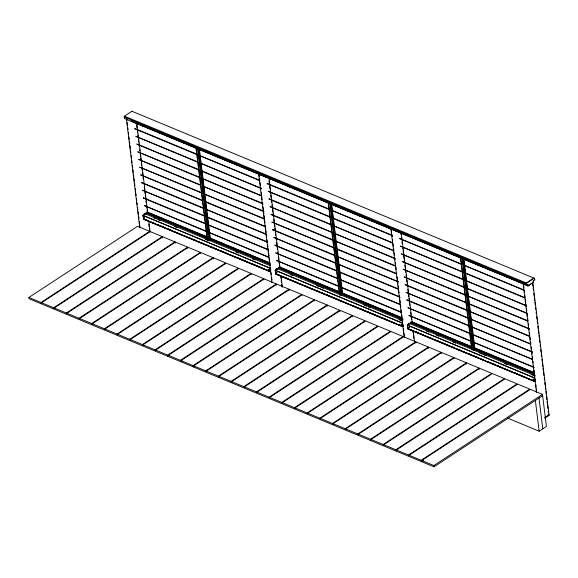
<?xml version="1.0" encoding="UTF-8"?>
<svg xmlns="http://www.w3.org/2000/svg" width="578" height="578" viewBox="0 0 578 578"><rect width="100%" height="100%" fill="white"/><g stroke="black" fill="none" stroke-linecap="round" stroke-linejoin="round"><path stroke-width="0.87" d="M532.808 282.555L549.021 414.636L544.714 417.583M143.633 219.055L143.387 216.699M270.728 271.595L143.582 218.997M397.83 324.395L402.974 326.425M535.12 381.292L535.495 379.854M533.234 281.443L533.61 282.346L533.147 280.706M270.027 268.091L143.026 215.377L144.493 213.528L269.912 265.562M402.266 322.972L275.265 270.258L276.725 268.409L402.974 320.783M534.505 377.853L407.504 325.139L408.964 323.29L535.214 375.664M402.945 326.512L275.822 273.878M131.206 121.127L528.068 285.561L517.05 281.103M533.422 280.821L534.787 279.925L534.404 278.119L526.529 283.184L526.486 285.366L527.844 284.477L528.032 286.002M270.692 271.638L265.591 269.514M132.376 111.467L131.929 111.243L124.357 116.214L124.263 118.439L528.176 285.987L533.205 282.396M544.794 418.226L548.992 415.466L549.021 414.636M207.625 238.584L146.198 213.094L144.637 214.113L144.565 213.542M143.026 215.377L146.472 213.123M145.136 214.207L146.451 213.347M143.156 215.507L143.691 218.795M143.517 219.214L270.612 271.862L143.438 219.17L142.983 215.478L269.984 268.185L270.439 271.877M28.9 297.46L137.499 226.309L149.623 231.337L41.024 302.496L28.9 297.46L29.059 298.747L41.183 303.775L41.024 302.496M41.573 302.72L53.696 307.756L53.855 309.035L41.732 304.006L41.573 302.72L150.172 231.568L162.295 236.597L162.454 237.883M53.696 307.756L162.295 236.597M54.245 307.98L66.369 313.016L66.528 314.295L54.404 309.266L54.245 307.98L162.844 236.828L174.968 241.857L175.127 243.143M66.369 313.016L174.968 241.857M66.918 313.24L79.042 318.276L79.2 319.555L67.077 314.526L66.918 313.24L175.517 242.088L187.64 247.117L187.799 248.403M79.042 318.276L187.64 247.117M79.591 318.5L91.714 323.536L91.873 324.814L79.75 319.786L79.591 318.5L188.19 247.348L200.313 252.376L200.472 253.663M208.961 240.672L198.037 149.066M91.714 323.536L200.313 252.376M92.263 323.759L104.387 328.795L104.546 330.074L92.422 325.046L92.263 323.759L200.862 252.608L212.986 257.636L213.145 258.915M104.387 328.795L212.986 257.636M104.936 329.019L213.535 257.867L225.658 262.896L117.059 334.048L104.936 329.019L105.095 330.305L117.218 335.334L117.059 334.048M117.609 334.279L226.208 263.127L238.331 268.156L129.732 339.308L117.609 334.279L117.767 335.565L129.891 340.594L129.732 339.308M130.281 339.539L142.405 344.567L142.564 345.854L130.44 340.825L130.281 339.539L238.88 268.387L251.004 273.416L251.163 274.695M142.405 344.567L251.004 273.416M142.954 344.799L155.077 349.827L155.236 351.113L143.113 346.085L142.954 344.799L251.553 273.64L263.676 278.675L263.835 279.954M339.857 293.465L278.43 267.975L276.876 268.994L276.804 268.423M275.265 270.258L280.092 267.101L339.915 291.933M277.375 269.088L278.69 268.228M155.077 349.827L263.676 278.675M169.412 355.383L167.909 356.373L155.785 351.337L155.627 350.058L264.225 278.899L276.349 283.935L276.508 285.214M275.598 272.072L275.923 273.676M275.757 274.095L402.844 326.743L275.677 274.051L275.222 270.36L402.223 323.066L402.678 326.758M155.627 350.058L167.75 355.087L276.349 283.935M182.084 360.643L180.582 361.633L168.458 356.597L168.299 355.318L276.898 284.159L289.022 289.195L289.181 290.474M168.299 355.318L180.423 360.347L289.022 289.195M194.757 365.903L193.254 366.893L181.131 361.857L180.972 360.578L289.571 289.419L301.694 294.455L301.853 295.734M180.972 360.578L193.095 365.607L301.694 294.455M193.644 365.838L205.768 370.866L205.927 372.153L193.803 367.117L193.644 365.838L302.243 294.679L314.367 299.715L314.526 300.994M205.768 370.866L314.367 299.715M206.317 371.098L218.441 376.126L218.6 377.412L206.476 372.377L206.317 371.098L314.916 299.939L327.04 304.974L327.199 306.253M341.193 295.553L330.276 203.947M218.441 376.126L327.04 304.974M218.99 376.357L231.113 381.386L231.272 382.672L219.149 377.636L218.99 376.357L327.589 305.198L339.712 310.227L339.871 311.513M231.113 381.386L339.712 310.227M231.662 381.617L243.786 386.646L243.945 387.925L231.821 382.896L231.662 381.617L340.261 310.458L352.385 315.487L352.544 316.773M243.786 386.646L352.385 315.487M244.335 386.877L352.934 315.718L365.058 320.747L256.459 391.906L244.335 386.877L244.494 388.156L256.618 393.185L256.459 391.906M257.008 392.137L365.607 320.978L377.73 326.006L269.131 397.165L257.008 392.137L257.167 393.416L269.29 398.444L269.131 397.165M269.68 397.397L378.279 326.238L390.403 331.266L281.804 402.425L269.68 397.397L269.839 398.675L281.963 403.704L281.804 402.425M282.353 402.649L390.952 331.497L403.076 336.526L294.477 407.685L282.353 402.649L282.512 403.935L294.636 408.964L294.477 407.685M402.931 326.382L402.396 323.095M472.096 348.346L410.669 322.856L409.116 323.875L409.043 323.304M407.504 325.139L412.331 321.982L472.154 346.814M409.607 323.969L410.929 323.109M408.046 328.629L407.945 327.17M407.996 328.976L535.084 381.625L407.909 328.933L407.454 325.241L534.462 377.947L534.917 381.639M295.026 407.909L307.149 412.945L307.308 414.224L295.185 409.195L295.026 407.909L403.625 336.757L415.748 341.786L415.907 343.072M307.149 412.945L415.748 341.786M307.698 413.169L319.822 418.205L319.981 419.484L307.857 414.455L307.698 413.169L416.305 342.017L428.421 347.046L428.58 348.332M319.822 418.205L428.421 347.046M320.371 418.429L332.495 423.464L332.653 424.743L320.53 419.715L320.371 418.429L428.977 347.277L441.093 352.305L441.252 353.591M533.277 282.353L527.83 285.922L527.844 284.477M332.495 423.464L441.093 352.305M333.044 423.688L345.167 428.724L345.326 430.003L333.203 424.975L333.044 423.688L441.65 352.537L453.766 357.565L453.925 358.851M345.167 428.724L453.766 357.565M345.716 428.948L357.84 433.977L357.999 435.263L345.875 430.234L345.716 428.948L454.322 357.796L466.439 362.825L466.598 364.104M473.433 350.434L462.516 258.828M474.357 349.806L474.733 349.582L463.614 259.074M357.84 433.977L466.439 362.825M358.389 434.208L370.512 439.237L370.671 440.523L358.548 435.494L358.389 434.208L466.995 363.056L479.111 368.085L479.27 369.364M370.512 439.237L479.111 368.085M371.062 439.468L479.668 368.316L491.784 373.345L383.185 444.496L371.062 439.468L371.22 440.754L383.344 445.783L383.185 444.496M383.734 444.728L492.34 373.569L504.457 378.604L395.858 449.756L383.734 444.728L383.893 446.014L396.017 451.042L395.858 449.756M396.407 449.987L505.013 378.828L517.129 383.864L408.53 455.016L396.407 449.987L396.566 451.266L408.689 456.302L408.53 455.016M409.08 455.247L517.686 384.088L529.802 389.124L421.203 460.276L409.08 455.247L409.238 456.526L421.362 461.562L423.623 460.081M542.634 395.663L434.035 466.822L421.911 461.786L421.752 460.507L530.358 389.348L542.475 394.384L546.412 426.441L539.151 431.202L507.484 418.06M421.752 460.507L433.876 465.536L542.475 394.384M528.017 285.626L524.694 284.246M200.703 184.982L138.669 159.434L200.544 185.328M202.589 200.371L140.555 174.823L202.437 200.725M205.306 216.107L142.448 190.213L205.147 216.454M261.372 188.255L200.161 163.047L261.213 188.601M206.368 231.157L144.334 205.609L207.04 231.843M262.434 203.304L202.047 178.436L263.106 203.991M330.103 216.779L268.069 191.231L329.944 217.126M269.045 257.167L208.665 232.305L268.893 257.513M336.562 270.995L274.709 245.325L274.89 245L336.714 270.649M338.607 286.038L276.573 260.49L339.279 286.724M394.673 258.185L334.286 233.317L395.338 258.872M336.266 248.937L336.331 248.583L336.201 248.937L396.407 273.921M398.452 288.964L338.065 264.103L398.293 289.311M462.342 271.66L400.308 246.112L463.007 272.346M400.337 304.353L339.958 279.492L400.186 304.7M464.228 287.049L402.194 261.502L464.076 287.396M466.121 302.439L404.087 276.891L465.962 302.785M468.83 318.175L405.958 292.331L468.679 318.521M524.073 289.975L463.686 265.114L524.745 290.669M525.966 305.372L465.579 280.503L526.63 306.058M532.576 359.234L472.19 334.373L532.425 359.581M134.941 128.887L135.042 128.526L134.912 128.88L197.589 154.89M197.864 161.898L135.83 136.35L197.712 162.245M199.757 177.287L137.709 151.79L200.421 177.981M259.601 180.213L199.2 155.395L259.443 180.56M201.643 192.676L139.609 167.129L202.314 193.37M201.166 170.98L201.26 170.611L201.13 170.972L261.335 195.956M141.726 182.453L203.535 208.073M143.445 198.146L143.546 197.784L143.416 198.138L205.269 223.809M329.005 209.431L267.13 183.739L267.332 183.436L329.157 209.084M264.327 218.694L203.926 193.876L264.168 219.04M204.944 201.758L205.038 201.397L204.908 201.751L265.938 227.075M269.073 199.157L269.196 198.803L269.045 199.15L331.714 225.167M266.212 234.083L205.826 209.222L266.061 234.43M206.83 217.147L206.96 216.793L206.801 217.14L267 242.124M271.133 214.243L332.935 239.863M268.105 249.472L207.704 224.654L268.77 250.166M334.705 247.904L271.833 222.06L334.554 248.251M332.625 217.855L392.78 242.789M272.852 229.943L272.946 229.582L272.823 229.936L334.669 255.599M393.726 250.491L333.325 225.673L393.567 250.838M335.775 262.954L273.741 237.399L336.439 263.64M395.619 265.88L335.233 241.012L395.46 266.227M337.66 278.343L275.612 252.839L337.509 278.69M398.329 281.609L337.104 256.451L398.177 281.956M463.281 279.355L401.233 253.85L463.13 279.701M339.069 272.028L339.163 271.667L339.04 272.021L400.063 297.345M465.174 294.744L403.141 269.196L465.846 295.437M401.132 312.395L340.904 287.389L341.107 287.085L401.284 312.048M464.69 273.04L464.82 272.686L464.661 273.033L524.86 298.017M405.257 284.521L467.067 310.133M466.749 288.126L526.905 313.066M406.977 300.213L407.071 299.852L406.948 300.206L468.801 325.876M527.851 320.761L467.45 295.943L527.7 321.108M469.9 333.224L407.866 307.677L470.564 333.911M468.469 303.826L468.57 303.464L468.44 303.818L529.47 329.142M529.744 336.15L469.358 311.282L529.585 336.497M532.454 351.879L471.229 326.722L532.302 352.226M533.523 366.929L473.136 342.068L534.188 367.622M280.092 267.101L278.423 267.296L339.85 292.786M412.331 321.982L410.662 322.177L472.089 347.667M198.81 169.592L136.776 144.045L199.482 170.286M267.347 183.464L267.18 183.768M391.833 235.094L331.454 210.233L392.505 235.788M332.422 218.152L392.628 243.136M263.38 210.999L202.979 186.181L264.045 211.685M461.396 263.965L399.362 238.418L461.237 264.312M331.996 232.168L269.962 206.621L331.837 232.515M270.93 214.546L333.607 240.556M141.531 182.749L203.377 208.42M466.554 288.429L527.577 313.753M405.055 284.817L466.908 310.48M530.691 343.845L470.304 318.984L530.532 344.192M341.128 287.114L340.955 287.418M470.846 340.919L408.812 315.371L471.511 341.605M131.929 111.243L534.599 278.401M534.787 279.925L533.928 278.032L526.255 283.076L526.211 285.25M124.407 116.171L526.623 283.104M124.075 116.908L526.298 283.841M136.278 122.926L137.947 123.62M141.27 125L143.763 126.033M145.432 126.727L147.925 127.76M149.586 128.446L154.579 130.52M157.072 131.553L160.402 132.94M172.042 137.766L174.534 138.807M188.674 144.673L191.174 145.707M192.835 146.4L195.328 147.433M196.99 148.127L199.489 149.16M204.475 151.234L206.144 151.92M209.467 153.3L211.96 154.34M213.629 155.027L216.121 156.06M219.445 157.44L221.945 158.48M240.238 166.074L242.738 167.107M244.4 167.801L246.893 168.834M256.87 172.974L259.37 174.014M261.032 174.701L263.525 175.734M265.194 176.427L267.686 177.46M272.679 179.534L276.002 180.914M287.649 185.748L290.142 186.781M304.281 192.647L306.774 193.688M308.435 194.374L310.935 195.415M312.597 196.101L315.089 197.134M320.082 199.208L321.744 199.901M325.074 201.281L327.567 202.314M329.229 203.008L331.729 204.041M333.39 204.728L337.545 206.454M355.846 214.048L358.338 215.088M360 215.775L362.5 216.815M372.478 220.955L374.97 221.988M376.639 222.682L379.132 223.715M380.794 224.409L383.286 225.442M388.279 227.508L391.609 228.895M393.271 229.582L395.764 230.615M403.249 233.722L405.742 234.762M419.881 240.629L422.381 241.662M424.042 242.355L426.535 243.389M428.197 244.082L430.697 245.115M435.682 247.189L437.351 247.875M440.674 249.255L443.167 250.296M444.836 250.982L447.329 252.015M448.99 252.709L453.152 254.436M471.446 262.029L473.946 263.062M475.607 263.756L478.1 264.789M488.078 268.929L490.578 269.969M492.239 270.656L494.732 271.689M496.401 272.382L498.893 273.416M503.886 275.489L507.209 276.869M508.871 277.563L511.371 278.596M518.856 281.703L521.349 282.736M131.307 120.983L133.8 122.023M135.462 122.709L137.961 123.743M139.623 124.436L154.593 130.65M156.255 131.336L168.733 136.516M170.394 137.21L175.387 139.276M177.88 140.317L181.21 141.697M182.872 142.383L185.365 143.423M187.026 144.11L201.997 150.323M203.666 151.017L206.158 152.05M207.82 152.737L222.79 158.95M225.283 159.99L228.613 161.37M230.275 162.057L232.768 163.097M234.437 163.784L236.929 164.817M238.591 165.51L249.407 169.997M251.069 170.691L253.561 171.724M255.223 172.41L270.193 178.624M271.862 179.317L284.333 184.498M286.002 185.184L290.987 187.258M293.487 188.291L296.81 189.671M298.472 190.364L300.972 191.397M302.634 192.091L317.604 198.297M319.266 198.991L321.758 200.024M323.427 200.718L338.397 206.931M340.059 207.618L344.213 209.344M345.882 210.038L348.375 211.071M350.037 211.765L352.529 212.798M354.198 213.492L365.007 217.978M366.669 218.665L369.169 219.698M370.83 220.391L385.801 226.605M387.462 227.291L399.94 232.472M401.602 233.165L406.594 235.232M409.087 236.272L412.41 237.652M414.079 238.338L416.572 239.379M418.234 240.065L433.204 246.279M434.873 246.972L437.365 248.005M439.027 248.692L453.997 254.905M455.659 255.599L459.821 257.326M461.482 258.012L463.975 259.052M465.644 259.739L468.137 260.772M469.798 261.466L480.614 265.952M482.276 266.646L484.769 267.679M486.43 268.373L501.401 274.579M503.07 275.273L522.194 283.213M131.148 120.947L137.802 123.714M139.464 124.4L147.78 127.854M149.442 128.54L164.412 134.753M166.081 135.447L168.574 136.48M170.235 137.174L185.206 143.387M186.867 144.074L205.999 152.014M208.492 153.047L211.823 154.427M213.484 155.121L215.977 156.154M217.639 156.848L232.609 163.061M234.278 163.747L236.77 164.788M238.432 165.474L253.402 171.688M255.064 172.381L267.542 177.554M269.204 178.248L280.019 182.735M281.681 183.421L284.174 184.461M285.843 185.148L300.813 191.361M302.475 192.055L321.599 199.995M324.099 201.028L327.423 202.408M329.084 203.102L331.584 204.135M333.246 204.822L348.216 211.035M349.878 211.729L352.378 212.762M354.039 213.455L369.01 219.669M370.671 220.355L383.149 225.536M384.811 226.222L395.619 230.709M397.288 231.402L399.781 232.435M401.443 233.129L416.413 239.343M418.075 240.029L437.206 247.969M438.868 248.663L443.03 250.382M444.692 251.076L447.184 252.109M448.846 252.803L463.816 259.016L475 349.553L473.44 350.571L462.104 258.272M465.485 259.703L467.978 260.743M469.639 261.429L484.61 267.643M486.271 268.337L511.227 278.69M512.888 279.376L515.381 280.417M135.093 128.554L197.748 154.543M464.82 272.686L525.019 297.67M201.31 170.64L261.487 195.61M269.196 198.803L331.873 224.82M336.36 248.591L396.559 273.575M468.621 303.486L528.798 328.456M205.089 201.426L265.266 226.388M273.004 229.603L334.828 255.252M206.96 216.793L267.159 241.777M339.221 271.696L399.398 296.659M407.129 299.881L468.953 325.53M143.597 197.813L205.421 223.462M207.618 237.023L147.852 212.22L146.183 212.415L207.61 237.905M210.11 238.057L269.933 262.896M342.349 292.938L402.172 317.777M474.581 347.819L534.412 372.658M149.435 213.174L205.876 236.597M210.862 238.663L225.803 244.862M227.457 245.556L268.965 262.78M280.836 267.708L310.726 280.106M312.38 280.8L338.116 291.478M343.094 293.545L388.748 312.496M390.41 313.182L392.903 314.215M394.557 314.902L401.204 317.662M413.075 322.589L426.354 328.102M428.016 328.788L457.068 340.847M458.73 341.533L470.355 346.359M475.333 348.426L504.384 360.484M506.046 361.171L533.436 372.543M210.103 238.938L269.868 263.741M342.342 293.819L402.938 318.969M474.574 348.7L534.347 373.504M207.553 238.013L146.126 212.523L146.198 213.094M210.038 239.046L269.81 263.85M339.785 292.894L278.365 267.404L278.43 267.975M342.277 293.927L402.873 319.078M472.024 347.775L410.597 322.286L410.669 322.856M474.516 348.809L534.282 373.612M210.11 239.617L269.875 264.421M342.349 294.498L402.945 319.648M474.589 349.379L534.354 374.183M153.77 217.906L156.262 218.939M157.917 219.626L160.409 220.659M174.52 226.518L177.013 227.551M205.233 239.263L207.726 240.296M235.947 252.008L238.439 253.041M252.55 258.901L255.043 259.934M290.156 274.507L292.649 275.54M316.722 285.532L319.208 286.565M320.869 287.252L323.362 288.285M364.032 305.17L366.524 306.203M368.186 306.889L370.671 307.922M398.899 319.634L401.385 320.667M426.542 331.107L429.035 332.14M436.506 335.247L438.998 336.28M453.109 342.133L455.594 343.166M479.668 353.158L482.16 354.191M483.822 354.878L486.308 355.911M504.572 363.49L507.065 364.53M531.131 374.515L533.624 375.548M146.162 219.835L148.654 220.868M158.618 225.001L161.103 226.034M162.765 226.728L165.257 227.761M166.919 228.447L171.897 230.514M189.331 237.753L191.817 238.786M193.478 239.473L195.971 240.506M200.949 242.572L202.611 243.266M205.927 244.639L208.42 245.672M210.081 246.365L212.574 247.398M214.228 248.085L216.721 249.118M220.045 250.498L222.53 251.531M224.192 252.218L226.684 253.251M236.64 257.383L239.133 258.424M240.795 259.11L243.287 260.143M244.942 260.83L247.435 261.863M252.413 263.929L255.736 265.309M257.398 266.003L259.883 267.036M267.354 270.136L269.847 271.169M278.401 274.716L280.894 275.749M282.555 276.443L287.533 278.509M290.026 279.542L293.342 280.915M295.004 281.609L297.497 282.642M304.967 285.742L307.453 286.775M316.585 290.561L318.247 291.254M321.563 292.634L324.056 293.667M325.717 294.354L328.203 295.387M329.865 296.073L332.357 297.106M334.019 297.8L338.997 299.866M352.277 305.379L354.769 306.412M356.431 307.099L358.916 308.132M360.578 308.825L363.071 309.859M368.049 311.925L371.372 313.298M373.034 313.991L375.519 315.024M377.181 315.711L379.674 316.744M382.99 318.124L385.483 319.157M399.593 325.017L402.086 326.05M410.64 329.597L413.125 330.63M414.787 331.324L417.28 332.357M420.596 333.73L423.089 334.763M437.199 340.623L439.692 341.656M441.354 342.342L443.839 343.375M445.501 344.069L447.993 345.102M452.971 347.168L454.633 347.855M457.957 349.235L460.442 350.268M467.913 353.368L470.405 354.401M472.067 355.094L474.552 356.127M476.214 356.814L478.707 357.847M488.663 361.98L491.155 363.013M492.817 363.707L495.31 364.74M496.964 365.426L501.95 367.492M515.229 373.005L517.722 374.038M519.376 374.725L521.869 375.758M523.531 376.451L526.023 377.485M531.001 379.551L532.663 380.237M143.568 218.874L155.309 223.751M156.855 224.38L181.875 234.776M183.414 235.405L186.022 236.503M187.561 237.132L202.625 243.389M204.287 244.082L233.339 256.133M234.878 256.769L264.052 268.886M275.807 273.755L301.658 284.492M303.197 285.12L318.261 291.384M319.8 292.013L344.82 302.402M346.366 303.031L348.975 304.129M350.514 304.758L396.291 323.767M408.162 328.694L433.897 339.373M435.436 340.001L454.648 347.985M456.309 348.671L485.361 360.73M487.023 361.423L511.927 371.755M513.466 372.384L532.678 380.367M408.061 328.759L535.112 381.523L534.636 377.976M548.869 414.86L548.948 415.503M532.613 283.487L532.938 286.168M533.154 287.952L533.487 290.626M533.812 293.306L534.144 295.979M534.361 297.764L534.693 300.444M534.91 302.229L535.242 304.902M535.568 307.583L535.784 309.367M536.117 312.048L536.333 313.832M536.666 316.506L536.991 319.186M537.215 320.971L537.54 323.644M537.872 326.324L538.197 328.998M538.414 330.782L538.747 333.463M538.963 335.247L539.296 337.928M539.512 339.712L539.845 342.386M540.17 345.066L540.387 346.851M540.719 349.524L541.044 352.204M541.268 353.989L541.593 356.662M541.926 359.343L542.142 361.127M542.475 363.808L542.8 366.481M543.017 368.265L543.349 370.946M543.566 372.731L543.898 375.404M544.223 378.084L544.447 379.869M544.772 382.542L545.105 385.223M545.321 387.007L545.646 389.68M545.87 391.472L546.196 394.145M546.528 396.826L546.853 399.499M547.077 401.284L547.402 403.964M547.619 405.749L547.951 408.422M548.276 411.103L548.5 412.887M538.999 398.047L542.778 428.825M523.632 285.322L523.964 287.996M524.289 290.676L524.513 292.461M524.838 295.134L525.062 296.919M525.388 299.599L525.72 302.272M525.937 304.057L526.262 306.737M526.486 308.522L526.811 311.202M527.143 313.876L527.468 316.556M527.685 318.341L528.017 321.014M528.343 323.694L528.567 325.479M528.892 328.152L529.116 329.937M529.441 332.617L529.773 335.298M529.99 337.082L530.315 339.756M530.539 341.54L530.864 344.221M531.196 346.894L531.522 349.574M531.746 351.359L532.071 354.032M532.403 356.713L532.62 358.497M532.945 361.178L533.169 362.962M533.494 365.636L533.826 368.316M534.043 370.101L534.375 372.774M534.592 374.558L534.917 377.239M535.141 379.024L535.466 381.697M535.799 384.377L536.124 387.05M536.348 388.842L536.673 391.516M523.112 283.567L536.478 392.44M535.365 400.424L539.151 431.202M463.202 258.38L474.422 349.784M460.724 257.557L472.053 349.856M460.456 257.586L471.785 349.885M433.876 465.536L434.035 466.822M401.226 233.028L412.179 322.271M413.277 331.194L414.592 341.901M400.922 233.071L401.139 234.856M401.472 237.529L401.688 239.314M402.013 241.994L402.237 243.779M402.563 246.452L402.895 249.132M403.112 250.917L403.444 253.59M403.769 256.271L404.101 258.951M404.318 260.736L404.535 262.52M404.867 265.194L405.192 267.874M405.416 269.659L405.742 272.332M406.074 275.012L406.291 276.797M406.616 279.47L406.948 282.151M407.165 283.935L407.497 286.616M407.822 289.289L408.155 291.969M408.371 293.754L408.704 296.427M408.921 298.212L409.246 300.892M409.47 302.677L409.795 305.35M410.127 308.031L410.344 309.815M410.669 312.496L410.893 314.28M411.218 316.954L411.55 319.634M412.974 331.23L413.299 333.911M413.523 335.695L413.848 338.376M395.424 230.217L395.518 231.005M421.203 460.276L421.362 461.562M391.284 229.545L391.617 232.226M391.833 234.011L392.166 236.684M392.491 239.364L392.715 241.149M393.04 243.822L393.372 246.503M393.589 248.287L393.914 250.968M394.138 252.752L394.463 255.425M394.796 258.106L395.012 259.89M395.345 262.564L395.67 265.244M395.887 267.029L396.219 269.702M396.544 272.382L396.768 274.167M397.093 276.84L397.426 279.521M397.642 281.305L397.975 283.986M398.191 285.77L398.517 288.444M398.849 291.124L399.066 292.909M399.398 295.582L399.723 298.262M399.947 300.047L400.272 302.72M400.489 304.512L400.821 307.185M401.146 309.866L401.37 311.65M401.696 314.324L402.028 317.004M402.245 318.789L402.577 321.462M402.902 324.142L403.119 325.927M403.451 328.6L403.776 331.281M404 333.065L404.325 335.746M390.873 228.686L404.239 337.559M331.649 204.164L342.761 294.672L341.201 295.69L329.865 203.246M331.382 204.193L342.19 294.903L330.963 203.499M328.485 202.676L339.821 294.975M328.217 202.705L339.553 295.004M268.987 178.147L279.947 267.39M281.038 276.313L282.353 287.02M269.016 180.863L269.341 183.544M269.666 186.217L269.998 188.898M270.215 190.682L270.547 193.355M270.764 195.14L271.096 197.821M271.422 200.501L271.638 202.286M271.971 204.959L272.296 207.639M272.52 209.424L272.845 212.097M273.069 213.882L273.394 216.562M273.726 219.235L274.051 221.916M274.268 223.7L274.601 226.381M274.817 228.166L275.15 230.839M275.366 232.623L275.699 235.304M276.024 237.977L276.241 239.762M276.573 242.442L276.898 245.115M277.122 246.9L277.447 249.58M277.78 252.254L277.996 254.045M278.329 256.719L278.654 259.399M278.871 261.184L279.203 263.857M279.42 265.642L279.644 267.426M280.735 276.349L280.959 278.134M281.175 279.925L281.5 282.599M281.724 284.383L282.05 287.064M263.185 175.336L263.279 176.124M258.944 173.776L259.269 176.449M259.486 178.234L259.818 180.914M260.035 182.699L260.367 185.372M260.584 187.156L260.916 189.837M261.242 192.51L261.574 195.191M261.791 196.975L262.116 199.656M262.448 202.329L262.665 204.113M262.997 206.794L263.322 209.467M263.546 211.252L263.871 213.932M264.088 215.717L264.421 218.39M264.637 220.175L264.97 222.855M265.295 225.536L265.627 228.209M265.844 229.993L266.176 232.674M266.501 235.347L266.718 237.132M267.05 239.812L267.376 242.485M267.6 244.27L267.925 246.951M268.149 248.735L268.474 251.416M268.691 253.2L269.023 255.873M269.348 258.554L269.68 261.227M269.897 263.012L270.229 265.692M270.446 267.477L270.771 270.15M271.104 272.83L271.32 274.615M271.653 277.296L271.978 279.969M258.633 173.805L272 282.678M199.41 149.283L210.522 239.791L208.969 240.809L197.625 148.365M199.034 148.416L209.951 240.022L198.724 148.618M196.361 148.691L207.581 240.094M195.978 147.823L207.314 240.123M193.095 365.607L193.254 366.893M180.423 360.347L180.582 361.633M167.75 355.087L167.909 356.373M136.748 123.266L147.708 212.509M148.806 221.432L150.121 232.139M136.668 125.094L136.993 127.767M137.326 130.447L137.542 132.232M137.867 134.905L138.2 137.586M138.417 139.37L138.749 142.043M138.966 143.835L139.298 146.509M139.623 149.189L139.84 150.974M140.172 153.647L140.497 156.327M140.721 158.112L141.046 160.785M141.27 162.57L141.596 165.25M141.928 167.923L142.253 170.604M142.47 172.388L142.802 175.069M143.019 176.854L143.351 179.527M144.225 186.665L144.558 189.346M144.775 191.13L145.1 193.803M145.324 195.588L145.649 198.268M145.981 200.949L146.198 202.734M146.53 205.407L146.855 208.087M147.072 209.872L147.404 212.545M148.828 224.148L149.16 226.829M149.377 228.613L149.702 231.287M126.705 118.895L126.922 120.679M127.146 122.464L127.471 125.137M127.803 127.817L128.02 129.602M128.345 132.275L128.569 134.06M128.894 136.74L129.226 139.421M129.443 141.205L129.768 143.879M129.992 145.663L130.317 148.344M130.541 150.128L130.866 152.802M131.199 155.482L131.524 158.155M131.856 160.836L132.073 162.62M132.398 165.294L132.622 167.085M132.947 169.759L133.28 172.439M133.496 174.224L133.829 176.897M134.045 178.681L134.371 181.362M134.595 183.147L134.92 185.82M135.252 188.5L135.577 191.174M135.801 192.965L136.126 195.639M136.459 198.319L136.675 200.104M137 202.777L137.224 204.561M137.55 207.242L137.882 209.915M138.099 211.7L138.431 214.38M138.648 216.165L138.973 218.838M139.305 221.519L139.63 224.199M139.854 225.984L140.071 227.768M126.401 118.924L139.768 227.797M144.29 217.668L144.623 218.058L144.348 217.617M268.813 269.348L269.146 269.738L268.813 269.348M268.972 269.247L269.305 269.637L268.972 269.247M276.53 272.549L277.043 272.802L276.53 272.549M401.053 324.229L401.385 324.619L401.11 324.179M408.769 327.43L409.282 327.683L408.769 327.43M533.292 379.11L533.617 379.5L533.292 379.11"/></g></svg>
